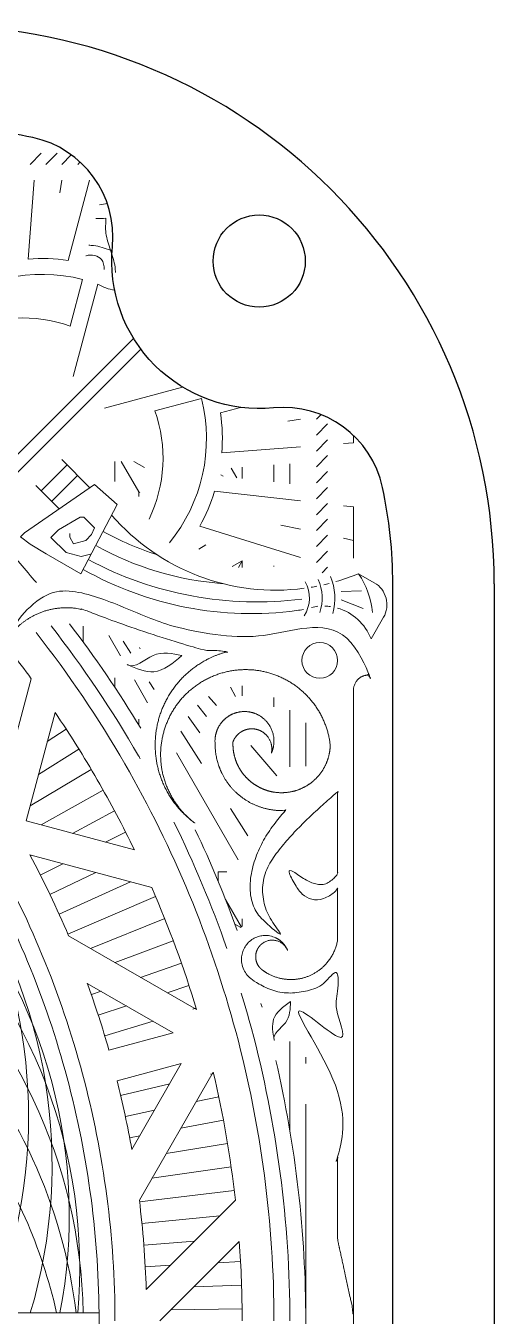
# Model space of a CAD drawing. Header units: inches. Extents: x -6.2 to 19.1, y -0.3 to 14.3.
# Drawn here: x 6.605 to 7.183, y 12.55 to 14.14 of the extents above; entities that cross this region are included whole.
import ezdxf

# ---------------------------------------------------------------- set-up
doc = ezdxf.new("R2010")
doc.units = ezdxf.units.IN
doc.header["$MEASUREMENT"] = 0
doc.layers.add('NOPLOT', color=40, linetype='Continuous', lineweight=5)

# ---------------------------------------------------------------- blocks, each defined once
blk = doc.blocks.new('FacePlate')
at = {"color": 0}
blk.add_line((1.6428, -0.5), (1.6428, -2.5744), dxfattribs=at)
blk.add_circle((1.3531, -0.1023), 0.0568, dxfattribs=at)
blk.add_arc((0.9553, -0.5), 0.6875, 0, 90, dxfattribs=at)
blk = doc.blocks.new('Linework')
at = {"color": 251, "true_color": 0x636466}
blk.add_lwpolyline([(1.5187, -1.2571), (1.5187, 0.413, 0.053283), (1.506, 0.5319, 0.380805), (1.3717, 0.6299, -0.472574), (1.1731, 0.8284, 0.380805), (1.0751, 0.9628, 0.053283), (0.9562, 0.9755), (-0.9563, 0.9755, 0.053283), (-1.0751, 0.9628, 0.380805), (-1.1731, 0.8284, -0.472574), (-1.3717, 0.6299, 0.380805), (-1.506, 0.5319, 0.000092), (-1.5061, 0.5317, 0.344819), (-1.4389, 0.393, -0.330908), (-1.3394, 0.2004, 0.266384), (-1.2958, 0.0839, -0.223287), (-1.2053, -0.1086), (-1.2053, -0.8012)], format="xyb", dxfattribs=at)
at = {"layer": 'NOPLOT', "color": 251, "true_color": 0x636466}
for p, q in [((1.0853, 0.9437), (1.0715, 0.9298)), ((1.1049, 0.9437), (1.0911, 0.9298)), ((1.1224, 0.9416), (1.1107, 0.9298)), ((1.1332, 0.9328), (1.1303, 0.9298)), ((1.1081, 0.8946), (1.1108, 0.9102)), ((1.1208, 0.7306), (1.1362, 0.7881)), ((1.155, 0.7823), (1.1245, 0.6685)), ((1.2594, 0.6555), (1.1632, 0.6297)), ((1.4302, 0.6216), (1.4246, 0.6159)), ((1.3894, 0.6134), (1.405, 0.6161)), ((1.4384, 0.6102), (1.4246, 0.5963)), ((1.4384, 0.5906), (1.4246, 0.5767)), ((1.0853, 0.5278), (1.1171, 0.5596)), ((1.1453, 0.5314), (1.1106, 0.5661)), ((1.1762, 0.5393), (1.1762, 0.5638)), ((1.2056, 0.5264), (1.184, 0.5638)), ((1.1996, 0.5638), (1.2125, 0.5564)), ((1.333, 0.5567), (1.333, 0.543)), ((1.3722, 0.5597), (1.3722, 0.5386)), ((1.3918, 0.5611), (1.3918, 0.5364)), ((1.4384, 0.571), (1.4246, 0.5571)), ((1.0982, 0.5148), (1.13, 0.5467)), ((1.3096, 0.5456), (1.3066, 0.5474)), ((1.3194, 0.5557), (1.3263, 0.5438)), ((1.4384, 0.5514), (1.4246, 0.5375)), ((1.1076, 0.5054), (1.0788, 0.5342)), ((1.2056, 0.5206), (1.2056, 0.5264)), ((1.2056, 0.5264), (1.207, 0.5256)), ((1.4384, 0.5318), (1.4246, 0.5179)), ((1.4384, 0.5122), (1.4246, 0.4983)), ((1.3805, 0.4855), (1.405, 0.4804)), ((1.4384, 0.4926), (1.4246, 0.4787)), ((1.2884, 0.4611), (1.2796, 0.456)), ((1.4384, 0.473), (1.4246, 0.4591)), ((1.458, 0.4692), (1.4702, 0.4667)), ((1.4384, 0.4534), (1.4246, 0.4395)), ((1.3205, 0.4343), (1.333, 0.4416)), ((1.3283, 0.4333), (1.333, 0.4416)), ((1.333, 0.4416), (1.333, 0.4334)), ((1.3722, 0.4352), (1.3722, 0.4343)), ((1.4384, 0.4338), (1.4315, 0.4268)), ((1.4801, 0.4043), (1.4552, 0.4035)), ((1.482, 0.3826), (1.4552, 0.3936)), ((1.137, 0.3609), (1.137, 0.3416)), ((1.1958, 0.3277), (1.1864, 0.3424)), ((1.2074, 0.3332), (1.2065, 0.3345)), ((1.0327, 0.1461), (1.073, 0.2962)), ((1.1762, 0.2972), (1.1762, 0.2855)), ((1.2244, 0.2831), (1.2184, 0.2924)), ((1.333, 0.2876), (1.333, 0.2753)), ((1.3185, 0.2857), (1.325, 0.2743)), ((1.3722, 0.273), (1.3722, 0.2618)), ((1.0666, 0.1211), (1.1024, 0.2547)), ((1.2889, 0.2497), (1.278, 0.2636)), ((1.3918, 0.2574), (1.3918, 0.1879)), ((1.2056, 0.2463), (1.2056, 0.2392)), ((1.2808, 0.2297), (1.2665, 0.2498)), ((1.4114, 0.2418), (1.4114, 0.1886)), ((1.1161, 0.2341), (1.0928, 0.2189)), ((1.283, 0.1918), (1.2574, 0.2317)), ((1.1318, 0.2094), (1.082, 0.1784)), ((1.147, 0.1844), (1.0716, 0.1398)), ((1.1617, 0.1591), (1.0853, 0.1161)), ((1.1757, 0.1334), (1.124, 0.1057)), ((1.3401, 0.1027), (1.3185, 0.1365)), ((1.0666, 0.1211), (1.2002, 0.0853)), ((1.1893, 0.1074), (1.1645, 0.0949)), ((1.0713, 0.0792), (1.2215, 0.039)), ((1.0734, 0.0787), (1.072, 0.078)), ((1.112, 0.0683), (1.0841, 0.0541)), ((1.1527, 0.0574), (1.0961, 0.0303)), ((1.3036, 0.0463), (1.3036, 0.0583)), ((1.3142, 0.0583), (1.3036, 0.0583)), ((1.1954, 0.046), (1.1074, 0.0061)), ((1.2263, 0.0278), (1.1181, -0.0183)), ((1.3125, 0.0244), (1.3321, -0.0096)), ((1.2375, 0.0008), (1.1459, -0.0359)), ((1.333, -0.0088), (1.333, 0.0004)), ((1.3241, -0.006), (1.3314, -0.0102)), ((1.2767, -0.1114), (1.119, -0.0204)), ((1.2481, -0.0265), (1.1763, -0.0535)), ((1.2581, -0.0541), (1.2078, -0.0717)), ((1.2479, -0.1401), (1.1421, -0.079)), ((1.1426, -0.0804), (1.1437, -0.0799)), ((1.159, -0.0888), (1.1471, -0.0929)), ((1.2674, -0.0818), (1.2405, -0.0906)), ((1.1904, -0.1069), (1.1556, -0.1182)), ((1.2762, -0.1097), (1.2723, -0.1109)), ((1.2231, -0.1257), (1.1636, -0.1437)), ((1.1688, -0.1613), (1.2479, -0.1401)), ((1.3918, -0.1507), (1.3918, -0.2603)), ((1.4114, -0.1699), (1.4114, -0.1779)), ((1.1789, -0.1991), (1.258, -0.1779)), ((1.258, -0.1779), (1.1969, -0.2838)), ((1.2973, -0.1883), (1.2063, -0.346)), ((1.2977, -0.1901), (1.2938, -0.191)), ((1.2437, -0.2028), (1.1832, -0.217)), ((1.3041, -0.2187), (1.2764, -0.2245)), ((1.2249, -0.2354), (1.189, -0.243)), ((1.4114, -0.228), (1.4114, -1.2393)), ((1.3099, -0.2474), (1.2575, -0.2572)), ((1.2067, -0.2668), (1.1943, -0.2692)), ((1.1967, -0.2823), (1.1979, -0.2821)), ((1.315, -0.2762), (1.2393, -0.2887)), ((1.3195, -0.3051), (1.2218, -0.3191)), ((1.3233, -0.3341), (1.2065, -0.3483)), ((1.2148, -0.4561), (1.3247, -0.3462)), ((1.3056, -0.3653), (1.2095, -0.3748)), ((1.2743, -0.3966), (1.2118, -0.4014)), ((1.2316, -0.4947), (1.3294, -0.397)), ((1.2446, -0.4263), (1.2133, -0.4281)), ((1.331, -0.4216), (1.3033, -0.4231)), ((1.2163, -0.4547), (1.2147, -0.4547)), ((1.3323, -0.4508), (1.2736, -0.4528)), ((1.1566, -0.4849), (1.0317, -0.4849)), ((1.1566, -0.5045), (1.1566, -0.4849)), ((1.3329, -0.4801), (1.2453, -0.4811)), ((1.4702, -1.2733), (1.4702, -0.4835))]:
    blk.add_line(p, q, dxfattribs=at)
for points in [[(1.145, 0.9102), (1.1186, 0.8115, 0.055772), (1.0692, 0.8132), (1.0765, 0.9102)], [(1.2182, 0.4928, 0.201071), (1.2254, 0.6261), (1.2828, 0.6415)], [(1.3309, 0.6305), (1.3063, 0.6239, -0.055772), (1.3079, 0.5745), (1.405, 0.5818)], [(1.405, 0.5152), (1.299, 0.5271, -0.052881), (1.2807, 0.484), (1.405, 0.4456)], [(1.137, 0.4309, 0.16287), (1.4001, 0.3802, 0.017649), (1.4088, 0.3817)], [(1.4937, 0.3778, 0.121704), (1.4766, 0.4256), (1.4959, 0.4145, -0.414214), (1.5073, 0.3719), (1.4919, 0.3453, 0.236219), (1.4504, 0.3833)]]:
    blk.add_lwpolyline(points, format="xyb", dxfattribs=at)
for points in [[(1.1992, 0.7155), (1.041, 0.5573)], [(1.052, 0.5463), (1.2081, 0.7023)], [(1.458, 0.5858), (1.4702, 0.5867), (1.4702, 0.5958)], [(1.4702, 0.4446), (1.4702, 0.5078), (1.458, 0.5092)], [(1.1459, 0.4496), (1.1344, 0.4466), (1.1159, 0.4516), (1.0971, 0.4703), (1.1065, 0.4797), (1.1333, 0.4952), (1.1378, 0.4952), (1.1509, 0.4821), (1.1474, 0.4738), (1.1402, 0.4665), (1.1252, 0.4625), (1.1206, 0.4705), (1.1206, 0.4751)], [(1.1686, 0.3495), (1.1831, 0.3245)], [(1.2002, 0.2948), (1.2165, 0.2666)], [(1.3012, 0.2631), (1.2915, 0.2744)], [(1.3758, 0.1765), (1.3435, 0.214)], [(1.2521, 0.2049), (1.3282, 0.0731)]]:
    blk.add_lwpolyline(points, dxfattribs=at)
blk.add_lwpolyline([(1.0647, 0.4758), (1.1511, 0.5353), (1.1789, 0.5108), (1.1342, 0.4254), (1.0914, 0.4501), (1.0716, 0.4618), (1.0596, 0.4711)], close=True, dxfattribs=at)
blk.add_circle((1.4287, 0.3188), 0.022, dxfattribs=at)
for centre, radius, start, end in [((1.0865, 0.5918), 0.2025, 75.7921, 129.2773), ((1.1847, 0.8317), 0.0576, 238.9129, 261.1296), ((1.0628, 0.568), 0.1727, 70.3474, 115.8231), ((1.0865, 0.5918), 0.2025, 320.7227, 14.2079), ((1.3744, 0.6727), 0.2674, 220.8389, 277.5633), ((1.3382, 0.7951), 0.3633, 240.911, 252.3494), ((0, -0.4947), 1.4114, 40.1208, 42.613), ((1.3382, 0.7951), 0.3829, 240.9848, 265.6945), ((1.3517, 0.8334), 0.4426, 241.9211, 277.0957), ((1.3768, 0.3957), 0.0392, 326.1204, 30.4776), ((1.3768, 0.3957), 0.0548, 340.9201, 24.4329), ((1.3744, 0.6727), 0.2674, 282.7772, 284.2938), ((1.3768, 0.3957), 0.0704, 344.4002, 21.9568), ((1.3744, 0.6727), 0.2674, 286.1202, 292.4706), ((1.3744, 0.6727), 0.2674, 279.419, 280.9455), ((1.4331, 0.3228), 0.063, 96.2569, 103.272), ((1.4331, 0.3228), 0.063, 81.8272, 88.2885), ((0, -0.4947), 1.3722, 30, 38.1518), ((0, -0.4947), 1.3918, 30, 37.9549), ((0, -0.4947), 1.4114, 31.1418, 37.4739), ((0, -0.4947), 1.333, 36.3972, 38.1787), ((0, -0.4947), 1.333, 30, 34.2069), ((0, -0.4947), 1.3722, 15, 30), ((0, -0.4947), 1.3918, 29.8241, 30), ((0, -0.4947), 1.333, 25.7931, 30), ((0, -0.4947), 1.3918, 19.2448, 26.1878), ((0, -0.4947), 1.4114, 19.9122, 25.3727), ((0, -0.4947), 1.1566, 15, 30), ((0, -0.4947), 1.1762, 15, 30), ((0.4353, -0.2434), 0.6344, 339.9518, 29.1147), ((0, -0.4947), 1.2154, 22.9725, 28.1803), ((0.4855, -0.3647), 0.6344, 349.0709, 40.9291), ((0.4643, -0.3024), 0.6344, 343.2783, 35.0461), ((0.4983, -0.4291), 0.6344, 354.9539, 46.7217), ((0, -0.4947), 1.333, 16.711, 23.6028), ((0.5026, -0.4947), 0.6344, 0.8853, 50.0482), ((0, -0.4947), 1.2154, 15.9242, 20.0039), ((0, -0.4947), 1.3918, 15, 16.8623), ((0, -0.4947), 1.4114, 15.8851, 16.0781), ((0.4983, -0.5603), 0.6344, 6.8262, 42.5482), ((0, -0.4947), 1.3722, 0, 15), ((0, -0.4947), 1.3918, 0, 15), ((0, -0.4947), 1.4114, 0, 13.1267), ((0, -0.4947), 1.1762, 0, 15), ((0, -0.4947), 1.333, 6.3972, 13.289), ((0, -0.4947), 1.1566, 0, 15), ((0, -0.4947), 1.2154, 9.9961, 14.0758), ((0.4855, -0.6248), 0.6344, 12.7381, 35.0482), ((0, -0.4947), 1.2154, 1.8197, 7.0275), ((0, -0.4947), 1.333, 0, 4.2069)]:
    blk.add_arc(centre, radius, start, end, dxfattribs=at)
for points in [[(1.1572, 0.8799), (1.1604, 0.8803), (1.1636, 0.8809), (1.1668, 0.8817)], [(1.1527, 0.863), (1.1568, 0.8629), (1.1609, 0.8632), (1.1651, 0.8634)], [(1.1707, 0.8242), (1.1714, 0.8239), (1.172, 0.8237), (1.1727, 0.8235)]]:
    blk.add_open_spline(points, degree=3, dxfattribs=at)
blk.add_spline([(1.1707, 0.8242), (1.1651, 0.8451), (1.1651, 0.8634)], degree=3, dxfattribs=at)
for points, knots in [([(1.1707, 0.8242), (1.1638, 0.8265), (1.155, 0.8296), (1.1459, 0.8301), (1.1439, 0.8302)], [0, 0, 0, 0, 0.01725375, 0.02200469, 0.02200469, 0.02200469, 0.02200469]), ([(1.1631, 0.8004), (1.1628, 0.8049), (1.1611, 0.8166), (1.1474, 0.819), (1.1405, 0.8173), (1.1404, 0.8173)], [0.11544096, 0.11544096, 0.11544096, 0.11544096, 0.12548942, 0.14120169, 0.14127962, 0.14127962, 0.14127962, 0.14127962]), ([(1.1707, 0.8242), (1.1731, 0.8173), (1.1762, 0.8082), (1.1767, 0.7989), (1.1767, 0.7966)], [0, 0, 0, 0, 0.01725375, 0.02256343, 0.02256343, 0.02256343, 0.02256343]), ([(1.1916, 0.3136), (1.2027, 0.3087), (1.227, 0.2981), (1.2476, 0.3154), (1.2588, 0.3248), (1.2468, 0.3274), (1.2237, 0.3324), (1.2011, 0.308), (1.1913, 0.3137), (1.1911, 0.3138)], [0, 0, 0, 0, 0.0318371, 0.0693692, 0.0693692, 0.0693692, 0.1028747, 0.1344324, 0.1349451, 0.1349451, 0.1349451, 0.1349451]), ([(1.3726, -0.1488), (1.3709, -0.1397), (1.3673, -0.12), (1.3837, -0.1079), (1.3925, -0.1014), (1.3923, -0.1106), (1.392, -0.1285), (1.3701, -0.1408), (1.3726, -0.149), (1.3727, -0.1492)], [0, 0, 0, 0, 0.0240341, 0.0523675, 0.0523675, 0.0523675, 0.0776612, 0.1014844, 0.1018714, 0.1018714, 0.1018714, 0.1018714])]:
    blk.add_open_spline(points, degree=3, knots=knots, dxfattribs=at)
blk.add_rational_spline([(1.4416, 0.2146), (1.4411, 0.1924), (1.4296, 0.1735), (1.4101, 0.163), (1.3906, 0.1525), (1.3685, 0.1532), (1.3498, 0.165), (1.331, 0.1767), (1.3207, 0.1963), (1.3217, 0.2185), (1.3265, 0.2312), (1.3386, 0.2373), (1.3516, 0.2336), (1.3649, 0.2298), (1.372, 0.218), (1.369, 0.2045), (1.3755, 0.2189), (1.3725, 0.2345), (1.3612, 0.2455), (1.3499, 0.2565), (1.3343, 0.2591), (1.32, 0.2522), (1.3058, 0.2453), (1.2981, 0.2315), (1.2997, 0.2158), (1.2997, 0.1928), (1.3088, 0.1718), (1.3255, 0.1561), (1.3422, 0.1404), (1.3638, 0.1326), (1.3867, 0.134), (1.3847, 0.1319), (1.3682, 0.1132), (1.3444, 0.0766), (1.3385, 0.0118), (1.3685, -0.0101), (1.3825, -0.0204), (1.3737, -0.0086), (1.3574, 0.0134), (1.3572, 0.0557), (1.3898, 0.103), (1.4224, 0.132), (1.4458, 0.1528), (1.4474, 0.1543), (1.449, 0.1557), (1.4506, 0.1572), (1.4506, 0.1232), (1.4506, 0.0893), (1.4506, 0.0554), (1.4462, 0.0501), (1.429, 0.034), (1.4053, 0.0517), (1.388, 0.0645), (1.3961, 0.0455), (1.4079, 0.0178), (1.4414, 0.0268), (1.4487, 0.0354), (1.4506, 0.0386), (1.4506, 0.0172), (1.4506, -0.0043), (1.4506, -0.0257), (1.4471, -0.0463), (1.4339, -0.0626), (1.4144, -0.0703), (1.3949, -0.0779), (1.3741, -0.075), (1.3575, -0.0623), (1.3505, -0.0568), (1.3479, -0.0482), (1.3507, -0.0398), (1.3535, -0.0314), (1.3606, -0.0261), (1.3695, -0.0258), (1.3784, -0.0255), (1.3858, -0.0304), (1.3891, -0.0387), (1.3841, -0.0261), (1.3727, -0.019), (1.3592, -0.0201), (1.3458, -0.0212), (1.3356, -0.0301), (1.3328, -0.0433), (1.3299, -0.0565), (1.3355, -0.0688), (1.3473, -0.0754), (1.381, -0.1013), (1.4234, -0.0966), (1.4506, -0.0639), (1.4506, -0.0967), (1.4506, -0.1294), (1.4506, -0.1621), (1.4492, -0.1522), (1.4376, -0.1303), (1.4101, -0.1092), (1.421, -0.0948), (1.4243, -0.0905), (1.4143, -0.0974), (1.3899, -0.1142), (1.4262, -0.1442), (1.4362, -0.1811), (1.4235, -0.2013), (1.416, -0.2132), (1.432, -0.2006), (1.448, -0.188), (1.4506, -0.1722), (1.4506, -0.2727), (1.4506, -0.3732), (1.4506, -0.3945), (1.4572, -0.4244), (1.4637, -0.4543), (1.4702, -0.4841), (1.4702, -0.26), (1.4702, 0.0034), (1.4702, 0.283), (1.4705, 0.2881), (1.4727, 0.2927), (1.4765, 0.2961), (1.4802, 0.2994), (1.485, 0.3011), (1.4901, 0.3009), (1.4684, 0.3385), (1.4609, 0.3493), (1.4322, 0.3653), (1.3525, 0.341), (1.2377, 0.3542), (1.1493, 0.4044), (1.0887, 0.4047), (1.059, 0.3765), (1.0467, 0.351), (1.0498, 0.3539), (1.0529, 0.3568), (1.0559, 0.3597), (1.0793, 0.3818), (1.1106, 0.3892), (1.1414, 0.38), (1.1803, 0.3684), (1.2214, 0.346), (1.2828, 0.3328), (1.2986, 0.3306), (1.3146, 0.3295), (1.2688, 0.3175), (1.2365, 0.2829), (1.2278, 0.2364), (1.2191, 0.1898), (1.2367, 0.1459), (1.2751, 0.1181), (1.235, 0.1478), (1.2214, 0.1958), (1.2402, 0.242), (1.2589, 0.2882), (1.3021, 0.3132), (1.3515, 0.3065), (1.401, 0.2997), (1.4359, 0.2641), (1.4416, 0.2145)], [1, 0.909313181824, 0.909313181824, 1, 0.909313181824, 0.909313181824, 1, 0.909313181824, 0.909313181824, 0.992017234516, 0.818537526138, 0.821198447966, 1, 0.818497328116, 0.818497328116, 1, 0.879434696193, 0.879434696193, 1, 0.879434696193, 0.879434696193, 1, 0.879434696193, 0.879434696193, 1, 0.945253353823, 0.945253353823, 1, 0.945253353823, 0.945253353823, 1, 1, 1, 1, 1, 1, 1, 1, 1, 1, 1, 1, 1, 1, 1, 1, 1, 1, 1, 1, 1, 1, 1, 1, 1, 1, 1, 1, 1, 1, 1, 0.913958504111, 0.913958504111, 1, 0.913958504111, 0.913958504111, 1, 0.879434696193, 0.879434696193, 1, 0.879434696193, 0.879434696193, 1, 0.879434696193, 0.879434696193, 1, 0.868949919426, 0.868949919426, 1, 0.868949919426, 0.868949919426, 1, 0.868949919426, 0.868949919426, 1, 0.814230653861, 0.814230653861, 1, 1, 1, 1, 1, 1, 1, 1, 1, 1, 1, 1, 1, 1, 1, 1, 1, 1, 1, 1, 1, 1, 1, 1, 1, 1, 1, 0.949253021674, 0.949253021674, 1, 0.949253021674, 0.949253021674, 1, 1, 1, 1, 1, 1, 1, 1, 1, 1, 1, 1, 1, 0.910698977885, 0.910698977885, 1, 1, 1, 1, 1, 1, 0.896349465218, 0.896349465218, 1, 0.896349465218, 0.896349465218, 1, 0.859814778049, 0.859814778049, 1, 0.859814778049, 0.859814778049, 1, 0.859814778049, 0.859814778049, 1], degree=3, knots=[0, 0, 0, 0, 1.055391, 1.055391, 1.055391, 2.110782, 2.110782, 2.110782, 3.166173, 3.166173, 3.166173, 4.655212, 4.655212, 4.655212, 6.166745, 6.166745, 6.166745, 7.388475, 7.388475, 7.388475, 8.610206, 8.610206, 8.610206, 9.831936, 9.831936, 9.831936, 10.648119, 10.648119, 10.648119, 11.464301, 11.464301, 11.464301, 11.472364, 11.534871, 11.58736, 11.633568, 11.633568, 11.633568, 11.674443, 11.709342, 11.744307, 11.83267, 11.83267, 11.83267, 11.838806, 11.838806, 11.838806, 12.838806, 12.838806, 12.838806, 12.857095, 12.906702, 12.906702, 12.906702, 12.955387, 12.977698, 12.988435, 12.988435, 12.988435, 13.988435, 13.988435, 13.988435, 15.015813, 15.015813, 15.015813, 16.04319, 16.04319, 16.04319, 17.264921, 17.264921, 17.264921, 18.486651, 18.486651, 18.486651, 19.708382, 19.708382, 19.708382, 20.983924, 20.983924, 20.983924, 22.259466, 22.259466, 22.259466, 23.535008, 23.535008, 23.535008, 25.065113, 25.065113, 25.065113, 26.065113, 26.065113, 26.065113, 26.0947, 26.127417, 26.141154, 26.141154, 26.141154, 26.169665, 26.210979, 26.23711, 26.274549, 26.274549, 26.274549, 26.325057, 26.325057, 26.325057, 27.325057, 27.325057, 27.325057, 28.325057, 28.325057, 28.325057, 29.259979, 29.259979, 29.259979, 30.045377, 30.045377, 30.045377, 30.830775, 30.830775, 30.830775, 30.839813, 30.862367, 30.90285, 31.029498, 31.128452, 31.143169, 31.201021, 31.201021, 31.201021, 32.201021, 32.201021, 32.201021, 33.248126, 33.248126, 33.248126, 33.353075, 33.353075, 33.388635, 33.388635, 33.388635, 34.518875, 34.518875, 34.518875, 35.649116, 35.649116, 35.649116, 36.969997, 36.969997, 36.969997, 38.290877, 38.290877, 38.290877, 39.611758, 39.611758, 39.611758, 39.611758], dxfattribs=at)

msp = doc.modelspace()

# ---------------------------------------------------------------- block references
at = {"color": 1}
msp.add_blockref('FacePlate', (5.5397, 13.952), dxfattribs=at)
at = {"color": 0}
msp.add_blockref('Linework', (5.5388, 13.039), dxfattribs=at)

doc.saveas('drawing.dxf')
